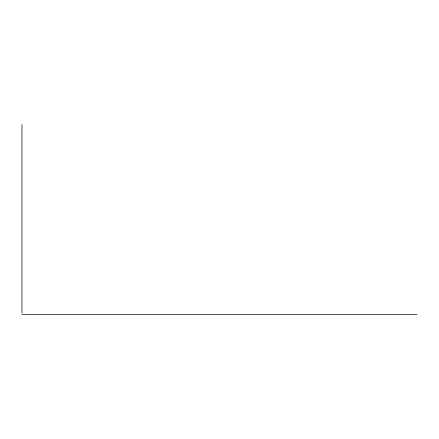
<?xml version="1.0" encoding="UTF-8"?>
<svg xmlns="http://www.w3.org/2000/svg" width="439" height="439" viewBox="0 0 439 439"><rect width="100%" height="100%" fill="white"/><g stroke="black" fill="none" stroke-linecap="round" stroke-linejoin="round"><path stroke-width="0.66" d="M21.95 314.456L417.05 314.456M21.95 124.544L21.95 313.166"/></g></svg>
